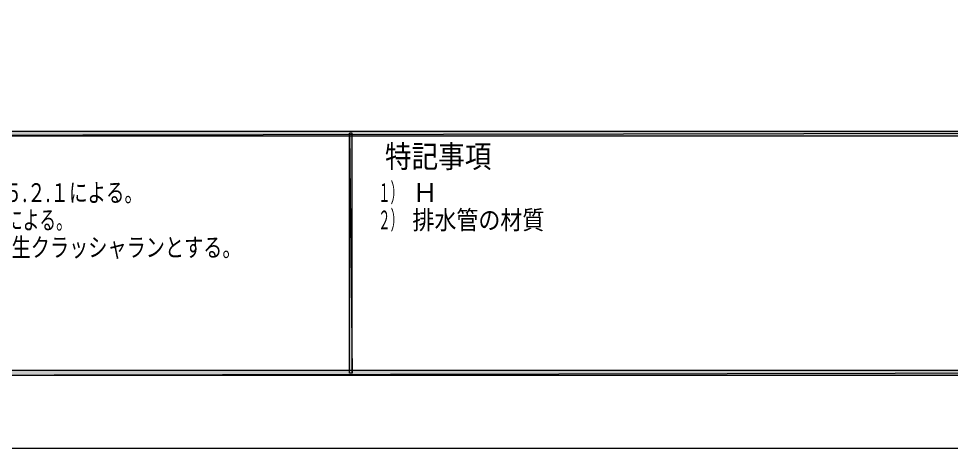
# Model space of a CAD drawing. Header units: millimetres. Extents: x 0 to 420, y 0 to 297.
# Drawn here: x 69.7 to 205.8, y 0 to 62.7 of the extents above; entities that cross this region are included whole.
import ezdxf
from ezdxf.enums import TextEntityAlignment as Align

# ---------------------------------------------------------------- set-up
doc = ezdxf.new("R2010")
doc.units = ezdxf.units.MM
doc.styles.add('kst32b', font='NotoSansJP-Variable.ttf')

msp = doc.modelspace()

# ---------------------------------------------------------------- hatches: boundary and pattern name
h = msp.add_hatch(color=7)
h.paths.add_polyline_path([(393.83, 11.35), (394.53, 10.65), (393.83, 45.64), (393.83, 11.35)])
h.paths.add_polyline_path([(394.53, 10.65), (393.83, 45.64), (394.53, 46.33), (394.53, 10.65)])
h.paths.add_polyline_path([(393.83, 45.64), (394.53, 46.33), (26.52, 45.64), (393.83, 45.64)])
h.paths.add_polyline_path([(394.53, 46.33), (26.52, 45.64), (25.82, 46.33), (394.53, 46.33)])
h.paths.add_polyline_path([(26.52, 45.64), (25.82, 46.33), (26.52, 11.35), (26.52, 45.64)])
h.paths.add_polyline_path([(25.82, 46.33), (26.52, 11.35), (25.82, 10.65), (25.82, 46.33)])
h.paths.add_polyline_path([(26.52, 11.35), (25.82, 10.65), (393.83, 11.35), (26.52, 11.35)])
h.paths.add_polyline_path([(25.82, 10.65), (393.83, 11.35), (394.53, 10.65), (25.82, 10.65)])
h = msp.add_hatch(color=7)
h.paths.add_polyline_path([(118.39, 46), (117.98, 46), (118.39, 10.99), (118.39, 46)])
h.paths.add_polyline_path([(117.98, 46), (118.39, 10.99), (117.98, 10.99), (117.98, 46)])

# ---------------------------------------------------------------- linework, layer by layer
at = {"lineweight": 13}
msp.add_lwpolyline([(0.19, 0), (0.19, 296.97), (420.16, 296.97), (420.16, 0)], close=True, dxfattribs=at)
at = {"lineweight": 0}
for points in [[(394.53, 46.33), (26.52, 45.64), (25.82, 46.33)], [(393.83, 45.64), (394.53, 46.33), (26.52, 45.64)], [(118.39, 46), (117.98, 46), (118.39, 10.99)], [(117.98, 46), (118.39, 10.99), (117.98, 10.99)], [(26.52, 11.35), (25.82, 10.65), (393.83, 11.35)], [(25.82, 10.65), (393.83, 11.35), (394.53, 10.65)]]:
    msp.add_lwpolyline(points, close=True, dxfattribs=at)

# ---------------------------------------------------------------- texts
at = {"style": 'kst32b'}
for s, height, p, p2 in [('特記事項', 3.273, (123.17, 40.98), (138.69, 40.98)), ('鉄筋は，公共標仕（建）表５.２.１による。', 2.7278, (35.18, 35.98), (87.88, 35.98)), ('１）', 2.728, (122.17, 35.98), (125.8, 35.98)), ('鋳鉄管は，ＪＩＳ Ｇ ５５２５による。', 2.7278, (35.18, 31.98), (77.62, 31.98)), ('２）', 2.728, (122.17, 31.98), (125.8, 31.98)), ('排水管の材質', 2.728, (127.17, 31.98), (146.41, 31.98)), ('地業材料は，原則として再生クラッシャランとする。', 2.7278, (35.18, 27.98), (102.25, 27.98))]:
    msp.add_text(s, height=height, dxfattribs=at).set_placement(p, p2, align=Align.FIT)
msp.add_text('Ｈ', height=2.73, dxfattribs=at).set_placement((127.17, 35.98))

doc.saveas('drawing.dxf')
